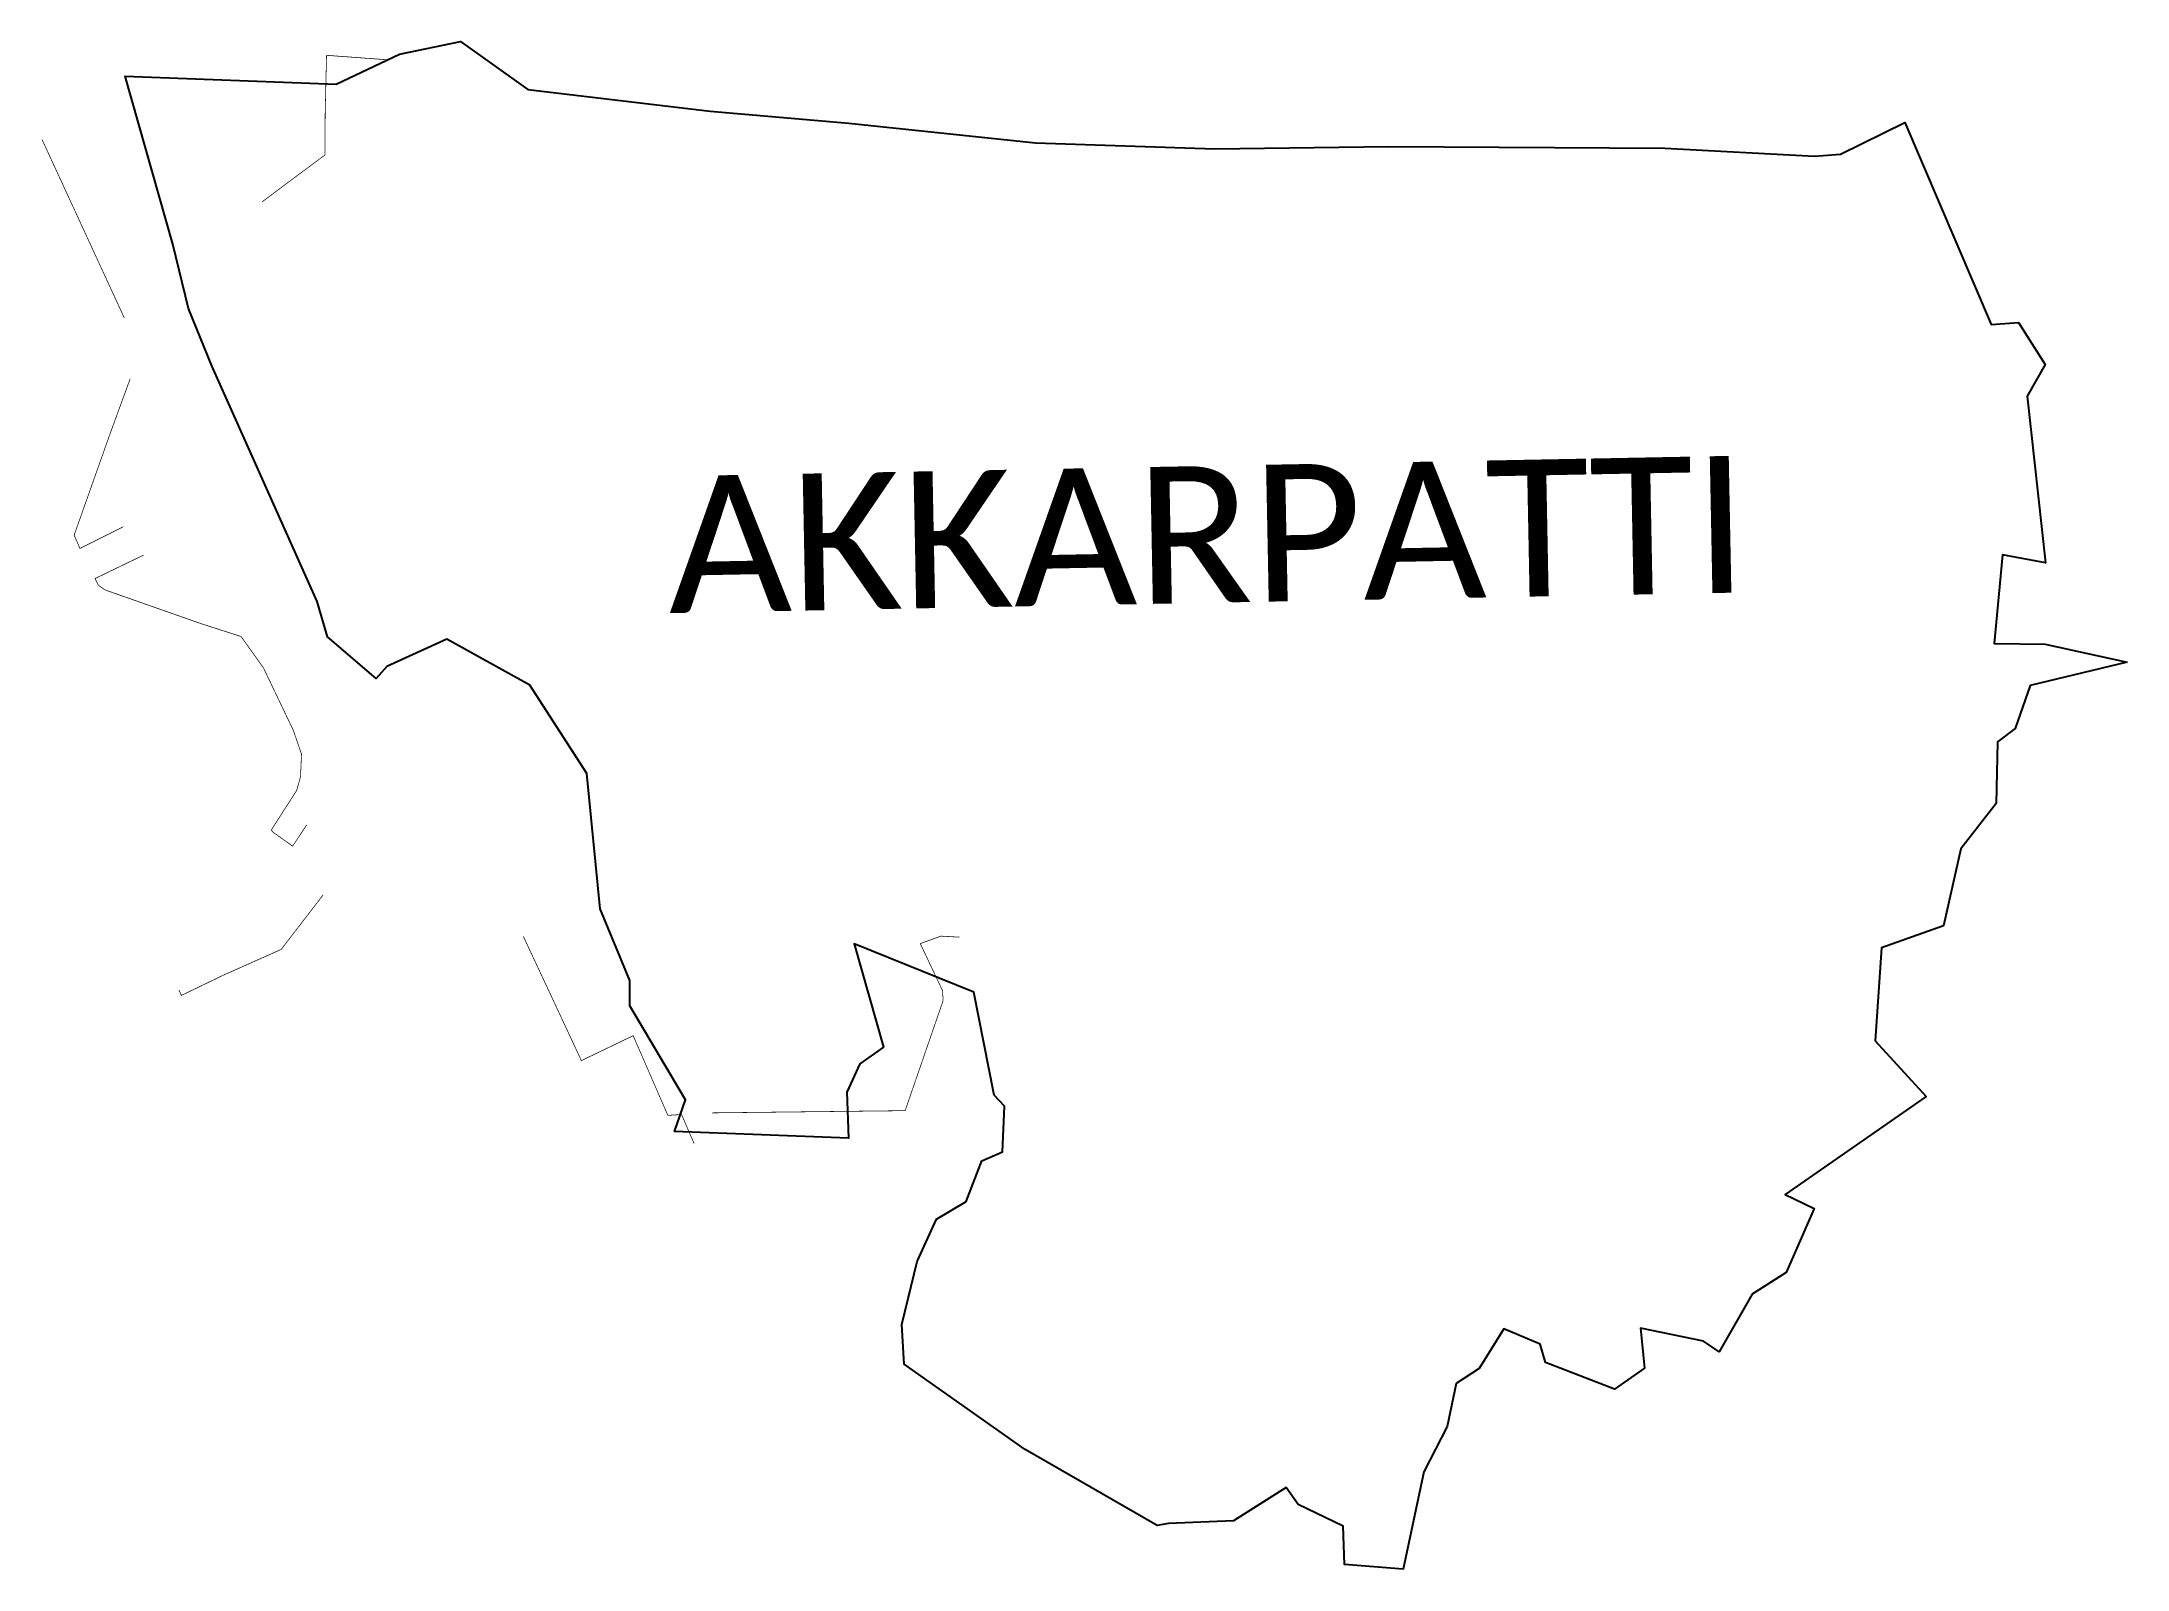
# Model space of a CAD drawing. Header units: metres. Extents: x 254086 to 257002, y 2193204 to 2195341.
import ezdxf

# ---------------------------------------------------------------- set-up
doc = ezdxf.new("R2010")
doc.units = ezdxf.units.M
for name, color, linetype in [('SEAWALL', 170, 'Continuous'), ('village', 3, 'Continuous'), ('VILLAGE NAME', 250, 'Continuous')]:
    doc.layers.add(name, color=color, linetype=linetype)
doc.styles.get("Standard").update_dxf_attribs({"font": 'simplex.shx'})

msp = doc.modelspace()

# ---------------------------------------------------------------- linework, layer by layer
at = {"layer": 'SEAWALL', "color": 30, "const_width": 1, "flags": 128}
for points in [[(254393.8, 2195116.9), (254420.3, 2195136.8), (254481.7, 2195182.5), (254482.1, 2195240.8), (254484, 2195322), (254484, 2195322), (254571.1, 2195315.6)], [(254201.2, 2194954.6), (254086.2, 2195204.1)], [(254209.4, 2194869.5), (254181.5, 2194793.2), (254131, 2194650.6), (254139.3, 2194632.1), (254199.9, 2194662.6)], [(254228.1, 2194622.8), (254160.3, 2194590), (254164.9, 2194580.6), (254174.5, 2194574), (254309.1, 2194526.7), (254364.5, 2194508.9), (254395.7, 2194465.2), (254437.5, 2194377.8), (254449, 2194344.4)], [(254449, 2194344.4), (254447.6, 2194312.5), (254442.3, 2194293.7), (254406.8, 2194238.3), (254409.1, 2194235.2), (254436.6, 2194215.7), (254456.3, 2194245.3)], [(254479.3, 2194147.5), (254420.5, 2194071.1), (254339.6, 2194035.1), (254281, 2194006.8), (254277.6, 2194014.4)], [(254759.1, 2194089.7), (254840.4, 2193915.6), (254912.8, 2193950.5), (254961.3, 2193839), (254980.4, 2193840.2), (254998.1, 2193799.4)], [(255023.1, 2193842.5), (255293.1, 2193845.6), (255346.2, 2193999.5), (255345.4, 2194013.5), (255314.3, 2194079.3), (255343.1, 2194089.8), (255369.1, 2194088.3)]]:
    msp.add_lwpolyline(points, dxfattribs=at)
at = {"layer": 'village', "color": 3, "true_color": 0x00ff00}
msp.add_polyline3d([(257002.1, 2194473.1, 0), (256866.2, 2194440.3, 0), (256845.5, 2194380.3, 0), (256820.6, 2194361.8, 0), (256818.7, 2194275.4, 0), (256769.2, 2194212, 0), (256745.3, 2194104.2, 0), (256658.6, 2194073.3, 0), (256649.8, 2193943.5, 0), (256721, 2193865.3, 0), (256523.8, 2193728.4, 0), (256564.1, 2193708.9, 0), (256525.3, 2193619.1, 0), (256477.8, 2193588.7, 0), (256431.6, 2193508, 0), (256409.5, 2193523.2, 0), (256321.4, 2193541.2, 0), (256327.1, 2193485.5, 0), (256285.1, 2193455.9, 0), (256188.7, 2193493.5, 0), (256181.1, 2193518.8, 0), (256130.2, 2193540.2, 0), (256096, 2193485, 0), (256063.5, 2193463.8, 0), (256050.9, 2193403.6, 0), (256018.3, 2193340.3, 0), (255989.7, 2193204, 0), (255907.7, 2193210.6, 0), (255905.8, 2193264.5, 0), (255842.9, 2193294.8, 0), (255826, 2193318.6, 0), (255752.4, 2193271.8, 0), (255661.2, 2193268.1, 0), (255645.5, 2193265.1, 0), (255460.8, 2193371.7, 0), (255291.9, 2193490.9, 0), (255288.7, 2193546.3, 0), (255310, 2193634.6, 0), (255337.1, 2193693.8, 0), (255378.3, 2193718.7, 0), (255400.2, 2193775.5, 0), (255429.3, 2193787.8, 0), (255432.2, 2193851.9, 0), (255417.8, 2193867.1, 0), (255389.2, 2194011.6, 0), (255221.7, 2194078.8, 0), (255263, 2193934.6, 0), (255229.8, 2193911, 0), (255211.6, 2193871.7, 0), (255214.1, 2193807.3, 0), (254970.6, 2193816.3, 0), (254985.9, 2193860.6, 0), (254908.3, 2193992.1, 0), (254908, 2194027.5, 0), (254866.7, 2194127.9, 0), (254847.8, 2194317.3, 0), (254768.1, 2194440.9, 0), (254652.3, 2194505.3, 0), (254568.5, 2194467.2, 0), (254553.2, 2194450.2, 0), (254485.3, 2194508.4, 0), (254471, 2194557.7, 0), (254323.7, 2194887.5, 0), (254291, 2194967.9, 0), (254269.2, 2195057.8, 0), (254202.4, 2195292.9, 0), (254497.3, 2195281.5, 0), (254586.2, 2195323.6, 0), (254671.2, 2195341.1, 0), (254765.6, 2195274.3, 0), (255020.3, 2195243.9, 0), (255214.3, 2195227, 0), (255475.3, 2195199.7, 0), (255726.1, 2195191.4, 0), (255969.6, 2195194.6, 0), (256355.3, 2195192.2, 0), (256564.6, 2195180.9, 0), (256601, 2195183.5, 0), (256691.2, 2195228.2, 0), (256812, 2194945.3, 0), (256850.1, 2194948.2, 0), (256887.2, 2194889.3, 0), (256862.3, 2194845.2, 0), (256887.7, 2194612, 0), (256827.7, 2194623.3, 0), (256816, 2194499.1, 0), (256887.5, 2194498.1, 0)], close=True, dxfattribs=at)

# ---------------------------------------------------------------- texts
at = {"layer": 'VILLAGE NAME', "insert": (254959.2, 2194733), "char_height": 191.456, "attachment_point": 1, "rotation": 1.1028}
msp.add_mtext_dynamic_manual_height_columns('{\\fCalibri|b0|i0|c0|p34;AKKARPATTI}', width=1279.793, gutter_width=957.3, heights=[0], dxfattribs=at)

doc.saveas('drawing.dxf')
